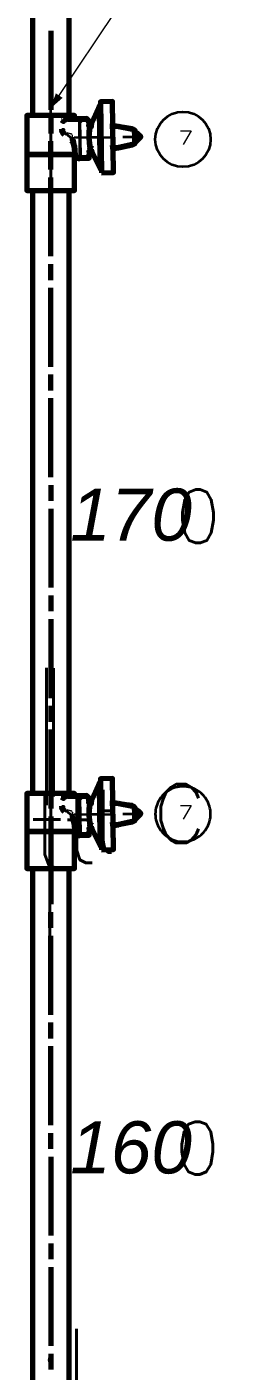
# Model space of a CAD drawing. Extents: x 0 to 174, y 0 to 33.
# Drawn here: x 46.5 to 47.5, y 19.75 to 26.46 of the extents above; entities that cross this region are included whole.
import ezdxf
from ezdxf.enums import TextEntityAlignment as Align

# ---------------------------------------------------------------- set-up
doc = ezdxf.new("R2010")
doc.units = 0
doc.layers.add('PDF2_문자', color=7, linetype='Continuous')
doc.layers.add('PDF2_솔리드 채우기', color=7, linetype='Continuous')
doc.layers.add('PDF2_형상', color=157, linetype='Continuous', true_color=0x405f80)
doc.layers.add('YOLO_TEXT', color=3, linetype='Continuous', true_color=0x008230)
doc.styles.add('OCR_LATIN', font='txt.shx')
doc.styles.add('PDF LucidaHandwriting Italic', font='ariali.ttf')

msp = doc.modelspace()

# ---------------------------------------------------------------- hatches: boundary and pattern name
at = {"layer": 'PDF2_솔리드 채우기', "transparency": 33554559}
msp.add_hatch(color=256, dxfattribs=at).paths.add_polyline_path([(46.6461, 26.1244), (46.6208, 26.0499), (46.68, 26.1018), (46.6461, 26.1244), (46.6461, 26.1244), (46.6461, 26.1244)])

# ---------------------------------------------------------------- linework, layer by layer
at = {"layer": 'PDF2_형상', "lineweight": 70}
for points in [[(46.7119, 26.0131), (46.7119, 28.3131), (46.5296, 28.3131), (46.5296, 26.0131)], [(46.8693, 26.0631), (46.8636, 26.0631), (46.8186, 25.9642)], [(46.8686, 25.7462), (46.8661, 25.9046), (46.8636, 26.0631)], [(46.7394, 25.9971), (46.7394, 26.0131), (46.5021, 26.0131), (46.5021, 25.8192), (46.5021, 25.639), (46.7394, 25.639), (46.7394, 25.8192), (46.7394, 25.8253)], [(46.6783, 25.9928), (46.685, 25.9843), (46.6754, 25.9889), (46.6753, 25.989)], [(46.6908, 25.9956), (46.6911, 25.9943), (46.6929, 25.9861)], [(46.6917, 25.9914), (46.6949, 25.9942), (46.6985, 25.9957), (46.6996, 25.9956), (46.7006, 25.9957)], [(46.8135, 25.9596), (46.814, 25.9579), (46.8168, 25.9558), (46.8194, 25.9554), (46.8218, 25.9558), (46.8244, 25.9579), (46.8246, 25.9625), (46.8219, 25.9603), (46.8181, 25.9599), (46.8149, 25.9614), (46.8139, 25.9628), (46.8135, 25.9643), (46.8133, 25.966), (46.8086, 25.9901), (46.8086, 25.99), (46.8083, 25.9899), (46.806, 25.9889), (46.804, 25.9883), (46.8036, 25.9915), (46.8018, 25.9962), (46.799, 25.9979), (46.7633, 25.9974), (46.7043, 25.9965), (46.6985, 25.9957)], [(46.6985, 25.9964), (46.6985, 25.9957), (46.6986, 25.9867)], [(46.8226, 25.9732), (46.8228, 25.9726), (46.8243, 25.9651), (46.8218, 25.9625), (46.8183, 25.9618), (46.815, 25.9632), (46.8133, 25.966), (46.81, 25.9646), (46.8086, 25.9643), (46.8135, 25.9643), (46.8136, 25.9596), (46.8115, 25.9322), (46.8107, 25.9037), (46.8196, 25.9039)], [(46.8117, 25.9744), (46.8124, 25.9726)], [(46.8122, 25.9728), (46.8122, 25.9726), (46.8124, 25.9718), (46.8136, 25.965)], [(46.6894, 25.9168), (46.6858, 25.9203), (46.6817, 25.9258), (46.6786, 25.9321), (46.6767, 25.9386), (46.676, 25.9456)], [(46.7144, 25.9258), (46.7143, 25.9253), (46.7125, 25.9203)], [(46.7312, 25.9044), (46.7256, 25.9039)], [(46.8107, 25.9037), (46.8125, 25.8754), (46.8153, 25.8481), (46.8156, 25.834), (46.8167, 25.8374), (46.82, 25.8393), (46.8238, 25.839), (46.8265, 25.8365), (46.8264, 25.8339), (46.8261, 25.8322)], [(46.9592, 25.9583), (47.0275, 25.946), (47.0274, 25.9472), (47.0272, 25.9476), (47.0269, 25.9478), (47.0268, 25.9478), (46.9961, 25.9528), (46.9656, 25.9576), (46.9592, 25.9583), (46.9374, 25.9585), (46.9157, 25.9586)], [(46.9561, 25.9592), (46.9379, 25.9621), (46.9347, 25.9626)], [(47.0269, 25.9478), (47.029, 25.9474)], [(47.0275, 25.946), (47.029, 25.9456)], [(47.0282, 25.8665), (47.0303, 25.8669), (47.0304, 25.8671), (47.0304, 25.8675), (47.0303, 25.8689), (47.0368, 25.8721), (47.0401, 25.8753), (47.0431, 25.8806), (47.0439, 25.8858), (47.0437, 25.8932), (47.0437, 25.8972), (47.0436, 25.9014), (47.0432, 25.9028), (47.0418, 25.9058), (47.0415, 25.9071), (47.0415, 25.9076), (47.0418, 25.9089), (47.0431, 25.9119), (47.0435, 25.9135), (47.0433, 25.9217), (47.0432, 25.929), (47.0428, 25.9325), (47.0414, 25.9361), (47.039, 25.9394), (47.0361, 25.9421), (47.0328, 25.9442), (47.029, 25.9456), (47.0292, 25.9468), (47.0292, 25.9472), (47.029, 25.9472), (47.029, 25.9474), (47.0356, 25.9442), (47.039, 25.9407), (47.0421, 25.935), (47.0432, 25.929)], [(47.0424, 25.9344), (47.0508, 25.9264), (47.0546, 25.9229), (47.0583, 25.9194), (47.0618, 25.9162), (47.0647, 25.9135), (47.0644, 25.9138), (47.0612, 25.915), (47.0571, 25.9153), (47.0519, 25.914), (47.0435, 25.9139)], [(47.0432, 25.8804), (47.0514, 25.8886), (47.0635, 25.9007), (47.0649, 25.9021), (47.0707, 25.9078), (47.0647, 25.9135)], [(47.0436, 25.9008), (47.0521, 25.901), (47.0574, 25.9), (47.0614, 25.9003), (47.0646, 25.9018), (47.0649, 25.9021)], [(47.0519, 25.914), (47.0544, 25.9133), (47.0564, 25.9111), (47.0571, 25.9079)], [(46.7224, 25.8883), (46.7274, 25.8831), (46.7314, 25.8769), (46.7342, 25.8701), (46.7356, 25.8629), (46.7338, 25.8736), (46.7319, 25.8807), (46.7274, 25.8942), (46.7293, 25.8942), (46.7319, 25.894), (46.7322, 25.894), (46.7324, 25.8939)], [(46.7324, 25.8937), (46.7332, 25.8858), (46.734, 25.8781), (46.7349, 25.8704), (46.7351, 25.8667), (46.7353, 25.8657), (46.7356, 25.8629), (46.7404, 25.8167), (46.7436, 25.8078), (46.7508, 25.8014), (46.76, 25.7993), (46.7664, 25.7994), (46.8021, 25.8), (46.8119, 25.8001), (46.8118, 25.8082)], [(46.8115, 25.8081), (46.809, 25.8092), (46.8068, 25.8097), (46.8065, 25.806), (46.8047, 25.8017), (46.8031, 25.8001), (46.8021, 25.8), (46.8054, 25.8006), (46.8083, 25.8024), (46.8104, 25.805), (46.8115, 25.8081), (46.8154, 25.8324), (46.8171, 25.8356), (46.8203, 25.8371), (46.8239, 25.8365), (46.8264, 25.8339)], [(46.8157, 25.8325), (46.8151, 25.8306)], [(46.8153, 25.8481), (46.8156, 25.8496), (46.8165, 25.8508), (46.8197, 25.8524), (46.8236, 25.8521), (46.8253, 25.8513), (46.8264, 25.8501)], [(46.8156, 25.8332), (46.8156, 25.8324), (46.8156, 25.8322), (46.8157, 25.8324)], [(46.8242, 25.8362), (46.8686, 25.7462), (46.8743, 25.7464)], [(46.9174, 25.8522), (46.939, 25.8531), (46.9607, 25.8539), (46.9671, 25.8547)], [(46.9365, 25.8489), (46.9578, 25.8529), (46.9671, 25.8547), (47.0282, 25.8665), (47.0285, 25.8668), (47.0286, 25.8671), (47.0288, 25.8683), (46.9607, 25.8539)], [(47.0288, 25.8683), (47.0303, 25.8689)], [(47.0431, 25.88), (47.0439, 25.8858), (47.0435, 25.8817), (47.0421, 25.8775), (47.04, 25.8739), (47.0372, 25.871), (47.0339, 25.8686), (47.0303, 25.8671)], [(46.5296, 25.639), (46.5296, 22.6293)], [(46.7119, 22.6293), (46.7119, 25.639)], [(46.8692, 22.6843), (46.8635, 22.6842), (46.8185, 22.5853)], [(46.8686, 22.3675), (46.8661, 22.5258), (46.8635, 22.6842)], [(46.7394, 22.6182), (46.7394, 22.6293), (46.5021, 22.6293), (46.5021, 22.4401), (46.5021, 22.2553), (46.7394, 22.2553), (46.7394, 22.4401), (46.7394, 22.4464)], [(46.6782, 22.6139), (46.685, 22.6054), (46.6753, 22.61), (46.6751, 22.61)], [(46.6907, 22.6167), (46.6928, 22.6071)], [(46.6915, 22.6125), (46.6949, 22.6151), (46.6983, 22.6168), (46.6994, 22.6165), (46.7006, 22.6168)], [(46.8226, 22.5943), (46.8226, 22.5938), (46.8242, 22.5862), (46.8218, 22.5838), (46.8182, 22.5829), (46.815, 22.5843), (46.8132, 22.5871), (46.8086, 22.6113), (46.8085, 22.6111), (46.8083, 22.611), (46.8058, 22.61), (46.8039, 22.6094), (46.8036, 22.6126), (46.8017, 22.6174), (46.7989, 22.6192), (46.7632, 22.6185), (46.7042, 22.6176), (46.6983, 22.6168)], [(46.6983, 22.6175), (46.6983, 22.6168), (46.6985, 22.6078)], [(46.6893, 22.5378), (46.6857, 22.5414), (46.6817, 22.5469), (46.6785, 22.5531), (46.6767, 22.5597), (46.6758, 22.5665)], [(46.7144, 22.5468), (46.7143, 22.5464), (46.7125, 22.5414)], [(46.8132, 22.5871), (46.8099, 22.5857), (46.8085, 22.5854), (46.8133, 22.5854), (46.8135, 22.5807), (46.8115, 22.5533), (46.8107, 22.5249), (46.8196, 22.525)], [(46.8115, 22.5956), (46.8122, 22.5939), (46.8122, 22.5938), (46.8122, 22.5929), (46.8135, 22.5861)], [(46.8135, 22.5807), (46.814, 22.5792), (46.8167, 22.5769), (46.8194, 22.5765), (46.8217, 22.5771), (46.8244, 22.5792), (46.8244, 22.5836), (46.8218, 22.5814), (46.8181, 22.581), (46.8147, 22.5825), (46.8138, 22.5839), (46.8133, 22.5854), (46.8132, 22.5872)], [(47.0268, 22.5692), (46.996, 22.574), (46.9654, 22.5789), (46.959, 22.5794), (46.9374, 22.5797), (46.9156, 22.5799)], [(46.956, 22.5804), (46.9379, 22.5833), (46.9346, 22.5839)], [(46.959, 22.5794), (47.0275, 22.5672), (47.0272, 22.5685), (47.0271, 22.5689), (47.0269, 22.569), (47.0268, 22.5692), (47.0289, 22.5686)], [(47.0303, 22.4883), (47.0304, 22.4887), (47.0303, 22.4901), (47.0368, 22.4935), (47.04, 22.4967), (47.0429, 22.5018), (47.0439, 22.5071), (47.0437, 22.5146), (47.0436, 22.5186), (47.0436, 22.5226), (47.0432, 22.5242), (47.0418, 22.5271), (47.0415, 22.5283), (47.0415, 22.529), (47.0417, 22.5303), (47.0431, 22.5332), (47.0433, 22.5347), (47.0432, 22.5429), (47.0432, 22.5503), (47.0421, 22.5563), (47.039, 22.5619), (47.0354, 22.5654), (47.0289, 22.5686), (47.029, 22.5686), (47.029, 22.5685), (47.029, 22.5682), (47.029, 22.5669), (47.0275, 22.5672)], [(47.029, 22.5668), (47.0326, 22.5656), (47.0361, 22.5635), (47.039, 22.5607), (47.0412, 22.5574), (47.0426, 22.5537), (47.0432, 22.5503)], [(47.0422, 22.5557), (47.0507, 22.5478), (47.0546, 22.5442), (47.0582, 22.5408), (47.0617, 22.5375), (47.0646, 22.5347), (47.0643, 22.535), (47.0611, 22.5364), (47.0571, 22.5367), (47.0519, 22.5354), (47.0433, 22.5353)], [(46.7222, 22.5094), (46.7274, 22.5042), (46.7314, 22.4979), (46.7342, 22.4912), (46.7356, 22.484), (46.7338, 22.4947), (46.7318, 22.5018), (46.7274, 22.5153), (46.7293, 22.5153), (46.7319, 22.5151), (46.7322, 22.5151), (46.7324, 22.515)], [(46.7312, 22.5256), (46.7304, 22.5256), (46.7254, 22.525)], [(46.7324, 22.5149), (46.7332, 22.5069), (46.734, 22.4992), (46.7347, 22.4915), (46.7351, 22.4878), (46.7353, 22.4868), (46.7356, 22.484), (46.7404, 22.4378), (46.7436, 22.4289), (46.7508, 22.4225), (46.76, 22.4204), (46.7664, 22.4206), (46.8021, 22.4211), (46.8119, 22.4212), (46.8118, 22.4293)], [(46.8107, 22.5249), (46.8124, 22.4965), (46.8153, 22.4692), (46.8156, 22.4551), (46.8167, 22.4586), (46.82, 22.4606), (46.8238, 22.4601), (46.8265, 22.4576), (46.8264, 22.4551), (46.8261, 22.4536), (46.8261, 22.4535)], [(46.9174, 22.4735), (46.939, 22.4743), (46.9607, 22.4751), (46.9671, 22.476)], [(46.9365, 22.4701), (46.9578, 22.4742), (46.9671, 22.476), (47.0281, 22.4878), (47.0282, 22.4878), (47.0285, 22.4881), (47.0286, 22.4885), (47.0288, 22.4897), (46.9607, 22.4751)], [(47.0431, 22.5012), (47.0439, 22.5071), (47.0435, 22.5029), (47.0421, 22.4989), (47.04, 22.4953), (47.0372, 22.4922), (47.0339, 22.4899), (47.0303, 22.4883), (47.0281, 22.4878)], [(47.0288, 22.4897), (47.0303, 22.4901)], [(47.0432, 22.5017), (47.0514, 22.5099), (47.0635, 22.5219), (47.0649, 22.5233), (47.0707, 22.5292), (47.0646, 22.5347)], [(47.0436, 22.5222), (47.0521, 22.5224), (47.0574, 22.5213), (47.0614, 22.5217), (47.0646, 22.5231), (47.0649, 22.5233)], [(47.0519, 22.5354), (47.0544, 22.5346), (47.0563, 22.5324), (47.0569, 22.5293)], [(46.8115, 22.4293), (46.809, 22.4303), (46.8068, 22.4308), (46.8065, 22.4271), (46.8047, 22.4228), (46.8031, 22.4212), (46.8021, 22.4211), (46.8054, 22.4217), (46.8083, 22.4235), (46.8104, 22.4261), (46.8115, 22.4293), (46.8154, 22.4535), (46.8171, 22.4567), (46.8203, 22.4582), (46.8239, 22.4576), (46.8264, 22.4551)], [(46.8157, 22.4536), (46.8151, 22.4517)], [(46.8153, 22.4692), (46.8156, 22.4707), (46.8165, 22.4719), (46.8197, 22.4735), (46.8236, 22.4732), (46.8251, 22.4724), (46.8264, 22.4713)], [(46.8156, 22.4543), (46.8156, 22.4535), (46.8156, 22.4533), (46.8157, 22.4535)], [(46.8242, 22.4574), (46.8686, 22.3675), (46.8743, 22.3675)], [(46.5296, 22.2553), (46.5296, 19.5564)], [(46.7119, 19.5564), (46.7119, 22.2553)]]:
    msp.add_lwpolyline(points, dxfattribs=at)
at = {"layer": 'PDF2_형상', "color": 7, "lineweight": 13}
msp.add_lwpolyline([(46.6631, 26.1131), (47.5049, 27.3725)], dxfattribs=at)
at = {"layer": 'PDF2_형상', "color": 3, "lineweight": 70}
for points in [[(46.6208, 26.4363), (46.6208, 26.0425)], [(46.6208, 26.0032), (46.6208, 25.9244)], [(46.6208, 25.7439), (46.6208, 25.8192), (46.6208, 25.885)], [(46.6208, 25.3108), (46.6208, 25.7044)], [(46.6208, 25.1926), (46.6208, 25.2714)], [(46.6208, 24.7596), (46.6208, 25.1533)], [(46.6208, 24.6415), (46.6208, 24.7203)], [(46.6208, 24.2085), (46.6208, 24.6021)], [(46.6208, 24.169), (46.6208, 24.0903)], [(46.6208, 24.051), (46.6208, 23.6572)], [(46.6208, 23.6179), (46.6208, 23.5392)], [(46.6208, 23.4997), (46.6208, 23.1061)], [(46.6208, 23.0667), (46.6208, 22.9879)], [(46.6208, 22.9486), (46.6208, 22.5549)], [(46.6208, 22.5156), (46.6208, 22.4401), (46.6208, 22.0771)], [(46.6208, 21.959), (46.6208, 22.0376)], [(46.6208, 21.5258), (46.6208, 21.9196)], [(46.6208, 21.4078), (46.6208, 21.4865)], [(46.6208, 20.9747), (46.6208, 21.3685)], [(46.6208, 20.8567), (46.6208, 20.9353)], [(46.6208, 20.8172), (46.6208, 20.4235)], [(46.6208, 20.3842), (46.6208, 20.3054)], [(46.6208, 20.2661), (46.6208, 19.8724)], [(46.6208, 19.8329), (46.6208, 19.7542)]]:
    msp.add_lwpolyline(points, dxfattribs=at)
at = {"layer": 'PDF2_형상', "color": 18, "lineweight": 35, "true_color": 0x260000}
for points in [[(46.6208, 26.4363), (46.6208, 26.0425)], [(46.6208, 25.9949), (46.6208, 26.141)], [(46.6208, 26.0032), (46.6208, 25.9244)], [(46.6208, 25.9554), (46.6208, 25.8768)], [(46.6208, 25.8619), (46.6208, 25.9471), (46.6208, 25.8078)], [(46.8226, 25.904), (46.7383, 25.9026)], [(46.8619, 25.9046), (46.9407, 25.9058)], [(46.9801, 25.9064), (47.0643, 25.9078)], [(46.6208, 25.8374), (46.6208, 25.6913), (46.6208, 25.885)], [(46.6208, 25.7439), (46.6208, 25.8226)], [(46.6208, 25.7685), (46.6208, 25.6897)], [(46.6208, 25.3108), (46.6208, 25.7044)], [(46.6208, 25.6504), (46.6208, 25.5111)], [(46.6208, 25.1926), (46.6208, 25.2714)], [(46.6208, 24.7596), (46.6208, 25.1533)], [(46.6208, 24.6415), (46.6208, 24.7203)], [(46.6208, 24.2085), (46.6208, 24.6021)], [(46.6208, 24.169), (46.6208, 24.0903)], [(46.6208, 24.051), (46.6208, 23.6572)], [(46.6208, 23.6179), (46.6208, 23.5392)], [(46.6208, 23.4997), (46.6208, 23.1061)], [(46.6208, 23.0667), (46.6208, 22.9879)], [(46.6208, 22.9486), (46.6208, 22.5549)], [(46.6208, 22.6135), (46.6208, 22.7572)], [(46.6208, 22.5742), (46.6208, 22.4954)], [(46.6208, 22.5101), (46.6208, 22.5682), (46.6208, 22.4265)], [(46.6208, 22.5156), (46.6208, 22.4368)], [(46.8226, 22.5251), (46.7381, 22.5237)], [(46.8619, 22.5257), (46.9407, 22.5271)], [(46.98, 22.5276), (47.0644, 22.529)], [(46.6208, 22.0771), (46.6208, 22.4708)], [(46.6208, 22.456), (46.6208, 22.3122), (46.6208, 22.3974)], [(46.6208, 22.3083), (46.6208, 22.3871)], [(46.6208, 22.269), (46.6208, 22.1274)], [(46.6208, 21.959), (46.6208, 22.0376)], [(46.6208, 21.5258), (46.6208, 21.9196)], [(46.6208, 21.4078), (46.6208, 21.4865)], [(46.6208, 20.9747), (46.6208, 21.3685)], [(46.6208, 20.8567), (46.6208, 20.9353)], [(46.6208, 20.8172), (46.6208, 20.4235)], [(46.6208, 20.3842), (46.6208, 20.3054)], [(46.6208, 20.2661), (46.6208, 19.8724)], [(46.6208, 19.8329), (46.6208, 19.7542)]]:
    msp.add_lwpolyline(points, dxfattribs=at)
at = {"layer": 'PDF2_형상', "lineweight": 70}
for points in [[(46.8746, 25.7276), (46.9336, 25.7285), (46.9281, 26.0828), (46.869, 26.0819)], [(46.7635, 25.9878), (46.7683, 25.9878), (46.7679, 25.9915), (46.766, 25.9958), (46.7642, 25.9972), (46.7633, 25.9974)], [(46.8154, 25.8324), (46.8154, 25.8325), (46.8153, 25.8325), (46.8142, 25.8331), (46.8107, 25.834), (46.8142, 25.834), (46.8156, 25.834)], [(46.5021, 25.8192), (46.7394, 25.8192)], [(46.7711, 25.8092), (46.771, 25.8076), (46.7697, 25.8024), (46.7682, 25.8001), (46.7674, 25.7996), (46.7664, 25.7994), (46.7664, 25.8001), (46.7662, 25.809)], [(46.8746, 22.3487), (46.9337, 22.3497), (46.9279, 22.704), (46.8689, 22.7031)], [(46.7633, 22.6089), (46.7632, 22.6185), (46.7642, 22.6183), (46.766, 22.6169), (46.7678, 22.6126), (46.7682, 22.6089)], [(46.5021, 22.4401), (46.7394, 22.4401)], [(46.7711, 22.4303), (46.7711, 22.4287), (46.7697, 22.4235), (46.7682, 22.4212), (46.7674, 22.4207), (46.7664, 22.4206), (46.7664, 22.4212), (46.7662, 22.4303)], [(46.8154, 22.4535), (46.8154, 22.4536), (46.8153, 22.4538), (46.8142, 22.4542), (46.8107, 22.4551), (46.8142, 22.4551), (46.8156, 22.4551)]]:
    msp.add_lwpolyline(points, close=True, dxfattribs=at)
at = {"layer": 'PDF2_형상', "lineweight": 35}
for points in [[(46.6929, 25.9861), (46.6986, 25.9867)], [(46.76, 25.7993), (46.7599, 25.809), (46.7662, 25.809), (46.7635, 25.9878), (46.7044, 25.9868)], [(46.8246, 25.9625), (46.8243, 25.9651)], [(46.676, 25.9456), (46.6767, 25.9456), (46.6856, 25.9457), (46.6857, 25.9457), (46.6869, 25.9376), (46.6904, 25.9303), (46.6957, 25.924)], [(46.7224, 25.8883), (46.7228, 25.8889), (46.7287, 25.8957), (46.6957, 25.924), (46.6894, 25.9168)], [(46.8718, 25.9047), (46.8661, 25.9046), (46.8196, 25.9039), (46.8203, 25.9226), (46.8225, 25.9411), (46.8247, 25.9579)], [(46.8265, 25.8365), (46.8264, 25.8501), (46.8219, 25.8775), (46.8203, 25.8907), (46.8196, 25.9039)], [(46.93, 25.9625), (46.9347, 25.9626)], [(46.93, 25.9588), (46.9561, 25.9592)], [(47.029, 25.9456), (47.031, 25.9211), (47.0314, 25.8933), (47.0303, 25.8689)], [(47.0415, 25.9076), (47.0571, 25.9079), (47.0611, 25.9094), (47.0644, 25.9138)], [(47.0415, 25.9071), (47.0571, 25.9074), (47.0611, 25.906), (47.0631, 25.9043), (47.0646, 25.9018)], [(47.0433, 25.921), (47.0446, 25.9197), (47.0433, 25.9197)], [(47.0508, 25.9264), (47.05, 25.9256), (47.0446, 25.9197), (47.0571, 25.9153)], [(47.0574, 25.9), (47.045, 25.8951), (47.0506, 25.8894), (47.0514, 25.8886)], [(47.0571, 25.9074), (47.0564, 25.9042), (47.0546, 25.9019), (47.0521, 25.901)], [(46.7453, 25.8639), (46.7425, 25.8758), (46.7368, 25.8865), (46.7287, 25.8957)], [(46.7356, 25.8629), (46.736, 25.8629), (46.7363, 25.8631), (46.7385, 25.8632), (46.7453, 25.8639), (46.75, 25.8176), (46.7411, 25.8168), (46.7404, 25.8167)], [(46.9578, 25.8529), (46.9317, 25.8525)], [(46.9365, 25.8489), (46.9318, 25.8487)], [(47.0437, 25.8939), (47.045, 25.8951), (47.0437, 25.895)], [(46.75, 25.8176), (46.7504, 25.816), (46.751, 25.8143), (46.7521, 25.8125), (46.7532, 25.8114), (46.7549, 25.8103), (46.7562, 25.8096), (46.7583, 25.809), (46.7599, 25.809)], [(46.6758, 22.5665), (46.6767, 22.5665), (46.6854, 22.5667), (46.6856, 22.5667), (46.6868, 22.5586), (46.6903, 22.5512), (46.6957, 22.5451)], [(46.7222, 22.5094), (46.7228, 22.51), (46.7286, 22.5168), (46.6957, 22.5451), (46.6893, 22.5378)], [(46.6928, 22.6071), (46.6985, 22.6078)], [(46.76, 22.4204), (46.76, 22.4217), (46.7599, 22.4301), (46.7662, 22.4303), (46.7633, 22.6089), (46.7043, 22.6079)], [(46.8718, 22.526), (46.8661, 22.5258), (46.8196, 22.525), (46.8203, 22.5438), (46.8225, 22.5622), (46.8246, 22.579)], [(46.8244, 22.5836), (46.8242, 22.5862)], [(46.9299, 22.5838), (46.9346, 22.5839)], [(46.93, 22.58), (46.956, 22.5804)], [(47.029, 22.5668), (47.031, 22.5424), (47.0314, 22.5146), (47.0303, 22.4901)], [(47.0433, 22.5422), (47.0446, 22.5411), (47.0433, 22.5411)], [(47.0507, 22.5478), (47.0499, 22.5468), (47.0446, 22.5411), (47.0571, 22.5367)], [(46.7453, 22.485), (46.7425, 22.4969), (46.7368, 22.5076), (46.7286, 22.5168)], [(46.7356, 22.484), (46.7358, 22.484), (46.7363, 22.484), (46.7383, 22.4843), (46.7453, 22.485), (46.75, 22.4387), (46.7411, 22.4379), (46.7404, 22.4378)], [(46.8265, 22.4576), (46.8264, 22.4713), (46.8219, 22.4986), (46.8203, 22.5118), (46.8196, 22.525)], [(47.0415, 22.529), (47.0569, 22.5293), (47.061, 22.5307), (47.0643, 22.535)], [(47.0415, 22.5283), (47.0569, 22.5286), (47.0611, 22.5274), (47.0629, 22.5256), (47.0646, 22.5231)], [(47.0437, 22.5151), (47.045, 22.5164), (47.0437, 22.5164)], [(47.0574, 22.5213), (47.045, 22.5164), (47.0506, 22.5108), (47.0514, 22.5099)], [(47.0569, 22.5286), (47.0564, 22.5254), (47.0546, 22.5232), (47.0521, 22.5224)], [(46.75, 22.4387), (46.7504, 22.4371), (46.751, 22.4354), (46.7521, 22.4336), (46.7532, 22.4325), (46.7549, 22.4314), (46.7562, 22.4307), (46.7583, 22.4301), (46.7599, 22.4301)], [(46.9578, 22.4742), (46.9317, 22.4737)], [(46.9365, 22.4701), (46.9318, 22.47)]]:
    msp.add_lwpolyline(points, dxfattribs=at)
for points in [[(46.8107, 25.834), (46.8068, 25.8097), (46.7711, 25.8092), (46.7683, 25.9878), (46.804, 25.9883), (46.8086, 25.9643)], [(46.8107, 22.4551), (46.8068, 22.4308), (46.7711, 22.4303), (46.7682, 22.6089), (46.8039, 22.6094), (46.8085, 22.5854)]]:
    msp.add_lwpolyline(points, close=True, dxfattribs=at)
at = {"layer": 'PDF2_형상', "color": 18, "lineweight": 13, "true_color": 0x260000}
for points in [[(47.2669, 25.9374), (47.3204, 25.9374), (47.2803, 25.8685)], [(47.2669, 22.57), (47.3204, 22.57), (47.2803, 22.5011)]]:
    msp.add_lwpolyline(points, dxfattribs=at)
at = {"layer": 'PDF2_형상', "color": 18, "lineweight": 35, "true_color": 0x260000}
msp.add_lwpolyline([(47.4178, 22.5274), (47.4175, 22.5371), (47.4164, 22.5469), (47.4147, 22.5567), (47.4122, 22.5661), (47.4092, 22.5754), (47.4054, 22.5846), (47.401, 22.5933), (47.396, 22.6018), (47.3903, 22.6099), (47.3842, 22.6175), (47.3775, 22.6247), (47.3703, 22.6314), (47.3626, 22.6376), (47.3546, 22.6432), (47.3461, 22.6482), (47.3372, 22.6526), (47.3282, 22.6564), (47.3189, 22.6596), (47.3093, 22.6619), (47.2996, 22.6638), (47.2899, 22.6647), (47.28, 22.6651), (47.2701, 22.6647), (47.2604, 22.6638), (47.2507, 22.6619), (47.2413, 22.6596), (47.2319, 22.6564), (47.2228, 22.6526), (47.214, 22.6483), (47.2056, 22.6432), (47.1975, 22.6376), (47.1899, 22.6315), (47.1826, 22.6247), (47.1758, 22.6176), (47.1697, 22.6099), (47.1642, 22.6018), (47.159, 22.5933), (47.1547, 22.5846), (47.151, 22.5756), (47.1478, 22.5661), (47.1454, 22.5567), (47.1436, 22.5469), (47.1425, 22.5372), (47.1422, 22.5274), (47.1425, 22.5175), (47.1436, 22.5078), (47.1454, 22.4981), (47.1478, 22.4885), (47.1508, 22.4792), (47.1546, 22.4701), (47.159, 22.4612), (47.164, 22.4528), (47.1697, 22.4447), (47.1758, 22.4371), (47.1825, 22.4299), (47.1897, 22.4232), (47.1974, 22.4171), (47.2054, 22.4114), (47.2139, 22.4064), (47.2228, 22.4019), (47.2318, 22.3982), (47.2411, 22.3951), (47.2507, 22.3926), (47.2603, 22.391), (47.2701, 22.3899), (47.28, 22.3894), (47.2897, 22.3899), (47.2996, 22.3908), (47.3093, 22.3926), (47.3187, 22.395), (47.3281, 22.3982), (47.3372, 22.4019), (47.346, 22.4064), (47.3544, 22.4114), (47.3625, 22.4169), (47.3703, 22.4231), (47.3774, 22.4299), (47.3842, 22.4369), (47.3903, 22.4447), (47.396, 22.4528), (47.401, 22.4612), (47.4053, 22.47), (47.4092, 22.479), (47.4122, 22.4885), (47.4146, 22.4979), (47.4164, 22.5076), (47.4175, 22.5174), (47.4178, 22.5272)], close=True, dxfattribs=at)
msp.add_circle((47.28, 25.8946), 0.1378, dxfattribs=at)

# ---------------------------------------------------------------- texts
at = {"layer": 'PDF2_문자', "char_height": 0.2605, "attachment_point": 4, "style": 'PDF LucidaHandwriting Italic'}
for s, insert in [('170', (46.7175, 24.0197)), ('160', (46.7175, 20.8619))]:
    msp.add_mtext(s, dxfattribs=dict(at, insert=insert))
at = {"layer": 'YOLO_TEXT', "style": 'OCR_LATIN'}
for s, height, p, p2 in [('0', 0.2659, (47.2447, 23.8803), (47.4651, 23.8803)), ('.', 0.0668, (46.6025, 23.5438), (46.6433, 23.5438)), ('l', 0.6839, (46.5673, 22.5723), (46.6312, 22.5723)), ('l', 0.6415, (46.6004, 22.6146), (46.6686, 22.6146)), ('l', 0.6272, (46.6781, 22.6289), (46.7348, 22.6289)), ('t', 0.3683, (46.4947, 22.2548), (46.7287, 22.2548)), ('t', 0.3125, (46.8393, 22.3355), (46.9406, 22.3355)), ('C', 0.2929, (47.1327, 22.383), (47.3958, 22.383)), ('t', 0.3229, (46.6738, 22.2834), (46.8579, 22.2834)), ('I', 0.6035, (46.5224, 21.8117), (46.7105, 21.8117)), ('0', 0.2633, (47.2415, 20.7285), (47.4628, 20.7285)), ('l', 0.4026, (46.6821, 19.5549), (46.8152, 19.5549)), (':', 0.4058, (46.5914, 19.5517), (46.6455, 19.5517))]:
    msp.add_text(s, height=height, dxfattribs=at).set_placement(p, p2, align=Align.FIT)

doc.saveas('drawing.dxf')
